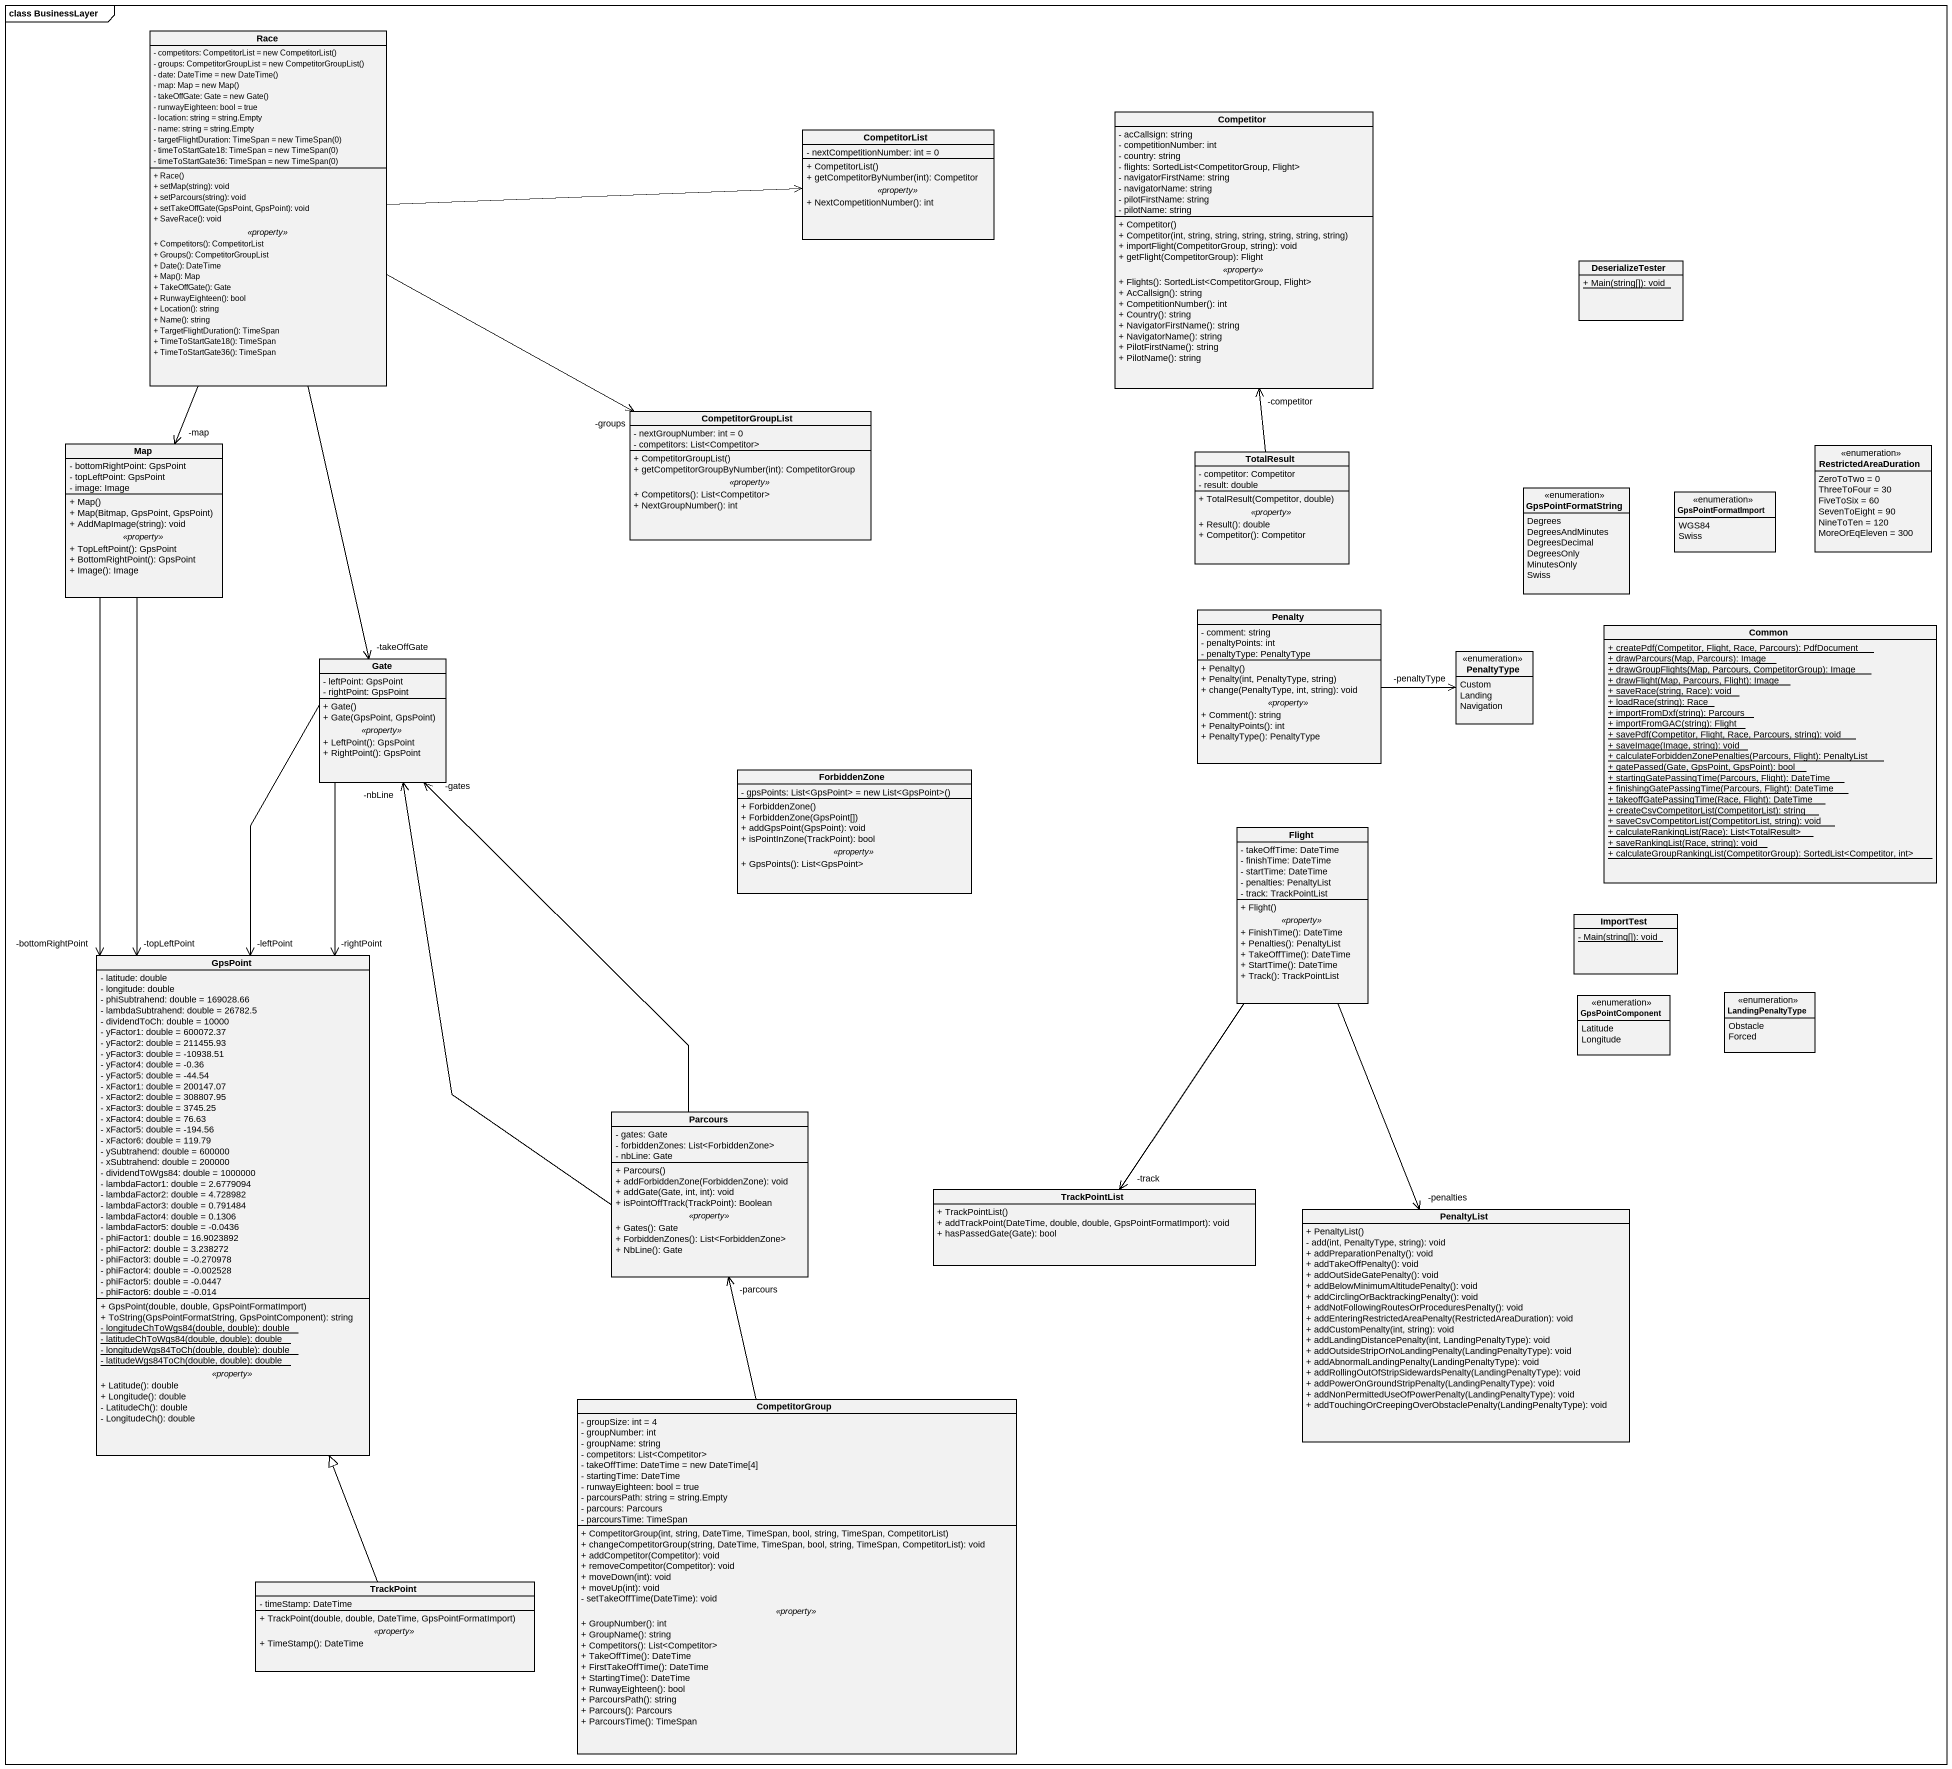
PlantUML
@startuml
mainframe class BusinessLayer
hide circle
hide empty members
skinparam classAttributeIconSize 0
class Race {
  {field} - competitors: CompetitorList = new CompetitorList()
  {field} - groups: CompetitorGroupList = new CompetitorGroupList()
  {field} - date: DateTime = new DateTime()
  {field} - map: Map = new Map()
  {field} - takeOffGate: Gate = new Gate()
  - runwayEighteen: bool = true
  - location: string = string.Empty
  - name: string = string.Empty
  {field} - targetFlightDuration: TimeSpan = new TimeSpan(0)
  {field} - timeToStartGate18: TimeSpan = new TimeSpan(0)
  {field} - timeToStartGate36: TimeSpan = new TimeSpan(0)
  --
  + Race()
  + setMap(string): void
  + setParcours(string): void
  + setTakeOffGate(GpsPoint, GpsPoint): void
  + SaveRace(): void
  .. <<property>> ..
  + Competitors(): CompetitorList
  + Groups(): CompetitorGroupList
  + Date(): DateTime
  + Map(): Map
  + TakeOffGate(): Gate
  + RunwayEighteen(): bool
  + Location(): string
  + Name(): string
  + TargetFlightDuration(): TimeSpan
  + TimeToStartGate18(): TimeSpan
  + TimeToStartGate36(): TimeSpan
}
class Competitor {
  - acCallsign: string
  - competitionNumber: int
  - country: string
  - flights: SortedList<CompetitorGroup, Flight>
  - navigatorFirstName: string
  - navigatorName: string
  - pilotFirstName: string
  - pilotName: string
  --
  + Competitor()
  + Competitor(int, string, string, string, string, string, string)
  + importFlight(CompetitorGroup, string): void
  + getFlight(CompetitorGroup): Flight
  .. <<property>> ..
  + Flights(): SortedList<CompetitorGroup, Flight>
  + AcCallsign(): string
  + CompetitionNumber(): int
  + Country(): string
  + NavigatorFirstName(): string
  + NavigatorName(): string
  + PilotFirstName(): string
  + PilotName(): string
}
class CompetitorList {
  - nextCompetitionNumber: int = 0
  --
  + CompetitorList()
  + getCompetitorByNumber(int): Competitor
  .. <<property>> ..
  + NextCompetitionNumber(): int
}
class DeserializeTester {
  {static} + Main(string[]): void
}
class CompetitorGroupList {
  - nextGroupNumber: int = 0
  - competitors: List<Competitor>
  --
  + CompetitorGroupList()
  + getCompetitorGroupByNumber(int): CompetitorGroup
  .. <<property>> ..
  + Competitors(): List<Competitor>
  + NextGroupNumber(): int
}
class "Map" as Map_ {
  - bottomRightPoint: GpsPoint
  - topLeftPoint: GpsPoint
  - image: Image
  --
  + Map()
  + Map(Bitmap, GpsPoint, GpsPoint)
  + AddMapImage(string): void
  .. <<property>> ..
  + TopLeftPoint(): GpsPoint
  + BottomRightPoint(): GpsPoint
  + Image(): Image
}
class TotalResult {
  - competitor: Competitor
  - result: double
  --
  + TotalResult(Competitor, double)
  .. <<property>> ..
  + Result(): double
  + Competitor(): Competitor
}
enum RestrictedAreaDuration {
  ZeroToTwo = 0
  ThreeToFour = 30
  FiveToSix = 60
  SevenToEight = 90
  NineToTen = 120
  MoreOrEqEleven = 300
}
enum GpsPointFormatString {
  Degrees
  DegreesAndMinutes
  DegreesDecimal
  DegreesOnly
  MinutesOnly
  Swiss
}
enum GpsPointFormatImport {
  WGS84
  Swiss
}
class Penalty {
  - comment: string
  - penaltyPoints: int
  - penaltyType: PenaltyType
  --
  + Penalty()
  + Penalty(int, PenaltyType, string)
  + change(PenaltyType, int, string): void
  .. <<property>> ..
  + Comment(): string
  + PenaltyPoints(): int
  + PenaltyType(): PenaltyType
}
enum PenaltyType {
  Custom
  Landing
  Navigation
}
class Common {
  {static} + createPdf(Competitor, Flight, Race, Parcours): PdfDocument
  {static} + drawParcours(Map, Parcours): Image
  {static} + drawGroupFlights(Map, Parcours, CompetitorGroup): Image
  {static} + drawFlight(Map, Parcours, Flight): Image
  {static} + saveRace(string, Race): void
  {static} + loadRace(string): Race
  {static} + importFromDxf(string): Parcours
  {static} + importFromGAC(string): Flight
  {static} + savePdf(Competitor, Flight, Race, Parcours, string): void
  {static} + saveImage(Image, string): void
  {static} + calculateForbiddenZonePenalties(Parcours, Flight): PenaltyList
  {static} + gatePassed(Gate, GpsPoint, GpsPoint): bool
  {static} + startingGatePassingTime(Parcours, Flight): DateTime
  {static} + finishingGatePassingTime(Parcours, Flight): DateTime
  {static} + takeoffGatePassingTime(Race, Flight): DateTime
  {static} + createCsvCompetitorList(CompetitorList): string
  {static} + saveCsvCompetitorList(CompetitorList, string): void
  {static} + calculateRankingList(Race): List<TotalResult>
  {static} + saveRankingList(Race, string): void
  {static} + calculateGroupRankingList(CompetitorGroup): SortedList<Competitor, int>
}
class Gate {
  - leftPoint: GpsPoint
  - rightPoint: GpsPoint
  --
  + Gate()
  + Gate(GpsPoint, GpsPoint)
  .. <<property>> ..
  + LeftPoint(): GpsPoint
  + RightPoint(): GpsPoint
}
class ForbiddenZone {
  {field} - gpsPoints: List<GpsPoint> = new List<GpsPoint>()
  --
  + ForbiddenZone()
  + ForbiddenZone(GpsPoint[])
  + addGpsPoint(GpsPoint): void
  + isPointInZone(TrackPoint): bool
  .. <<property>> ..
  + GpsPoints(): List<GpsPoint>
}
class Flight {
  - takeOffTime: DateTime
  - finishTime: DateTime
  - startTime: DateTime
  - penalties: PenaltyList
  - track: TrackPointList
  --
  + Flight()
  .. <<property>> ..
  + FinishTime(): DateTime
  + Penalties(): PenaltyList
  + TakeOffTime(): DateTime
  + StartTime(): DateTime
  + Track(): TrackPointList
}
class ImportTest {
  {static} - Main(string[]): void
}
class GpsPoint {
  - latitude: double
  - longitude: double
  - phiSubtrahend: double = 169028.66
  - lambdaSubtrahend: double = 26782.5
  - dividendToCh: double = 10000
  - yFactor1: double = 600072.37
  - yFactor2: double = 211455.93
  - yFactor3: double = -10938.51
  - yFactor4: double = -0.36
  - yFactor5: double = -44.54
  - xFactor1: double = 200147.07
  - xFactor2: double = 308807.95
  - xFactor3: double = 3745.25
  - xFactor4: double = 76.63
  - xFactor5: double = -194.56
  - xFactor6: double = 119.79
  - ySubtrahend: double = 600000
  - xSubtrahend: double = 200000
  - dividendToWgs84: double = 1000000
  - lambdaFactor1: double = 2.6779094
  - lambdaFactor2: double = 4.728982
  - lambdaFactor3: double = 0.791484
  - lambdaFactor4: double = 0.1306
  - lambdaFactor5: double = -0.0436
  - phiFactor1: double = 16.9023892
  - phiFactor2: double = 3.238272
  - phiFactor3: double = -0.270978
  - phiFactor4: double = -0.002528
  - phiFactor5: double = -0.0447
  - phiFactor6: double = -0.014
  --
  + GpsPoint(double, double, GpsPointFormatImport)
  + ToString(GpsPointFormatString, GpsPointComponent): string
  {static} - longitudeChToWgs84(double, double): double
  {static} - latitudeChToWgs84(double, double): double
  {static} - longitudeWgs84ToCh(double, double): double
  {static} - latitudeWgs84ToCh(double, double): double
  .. <<property>> ..
  + Latitude(): double
  + Longitude(): double
  - LatitudeCh(): double
  - LongitudeCh(): double
}
enum GpsPointComponent {
  Latitude
  Longitude
}
enum LandingPenaltyType {
  Obstacle
  Forced
}
class Parcours {
  - gates: Gate
  - forbiddenZones: List<ForbiddenZone>
  - nbLine: Gate
  --
  + Parcours()
  + addForbiddenZone(ForbiddenZone): void
  + addGate(Gate, int, int): void
  + isPointOffTrack(TrackPoint): Boolean
  .. <<property>> ..
  + Gates(): Gate
  + ForbiddenZones(): List<ForbiddenZone>
  + NbLine(): Gate
}
class TrackPointList {
  + TrackPointList()
  + addTrackPoint(DateTime, double, double, GpsPointFormatImport): void
  + hasPassedGate(Gate): bool
}
class PenaltyList {
  + PenaltyList()
  - add(int, PenaltyType, string): void
  + addPreparationPenalty(): void
  + addTakeOffPenalty(): void
  + addOutSideGatePenalty(): void
  + addBelowMinimumAltitudePenalty(): void
  + addCirclingOrBacktrackingPenalty(): void
  + addNotFollowingRoutesOrProceduresPenalty(): void
  + addEnteringRestrictedAreaPenalty(RestrictedAreaDuration): void
  + addCustomPenalty(int, string): void
  + addLandingDistancePenalty(int, LandingPenaltyType): void
  + addOutsideStripOrNoLandingPenalty(LandingPenaltyType): void
  + addAbnormalLandingPenalty(LandingPenaltyType): void
  + addRollingOutOfStripSidewardsPenalty(LandingPenaltyType): void
  + addPowerOnGroundStripPenalty(LandingPenaltyType): void
  + addNonPermittedUseOfPowerPenalty(LandingPenaltyType): void
  + addTouchingOrCreepingOverObstaclePenalty(LandingPenaltyType): void
}
class CompetitorGroup {
  - groupSize: int = 4
  - groupNumber: int
  - groupName: string
  - competitors: List<Competitor>
  - takeOffTime: DateTime = new DateTime[4]
  - startingTime: DateTime
  - runwayEighteen: bool = true
  - parcoursPath: string = string.Empty
  - parcours: Parcours
  - parcoursTime: TimeSpan
  --
  + CompetitorGroup(int, string, DateTime, TimeSpan, bool, string, TimeSpan, CompetitorList)
  + changeCompetitorGroup(string, DateTime, TimeSpan, bool, string, TimeSpan, CompetitorList): void
  + addCompetitor(Competitor): void
  + removeCompetitor(Competitor): void
  + moveDown(int): void
  + moveUp(int): void
  - setTakeOffTime(DateTime): void
  .. <<property>> ..
  + GroupNumber(): int
  + GroupName(): string
  + Competitors(): List<Competitor>
  + TakeOffTime(): DateTime
  + FirstTakeOffTime(): DateTime
  + StartingTime(): DateTime
  + RunwayEighteen(): bool
  + ParcoursPath(): string
  + Parcours(): Parcours
  + ParcoursTime(): TimeSpan
}
class TrackPoint {
  - timeStamp: DateTime
  --
  + TrackPoint(double, double, DateTime, GpsPointFormatImport)
  .. <<property>> ..
  + TimeStamp(): DateTime
}
Race -right-> CompetitorList
Race -right-> "-groups" CompetitorGroupList
Race --> "-map" Map_
Race --> "-takeOffGate" Gate
Map_ --> "-bottomRightPoint" GpsPoint
Map_ --> "-topLeftPoint" GpsPoint
TotalResult -up-> "-competitor" Competitor
Penalty -right-> "-penaltyType" PenaltyType
Gate --> "-leftPoint" GpsPoint
Gate --> "-rightPoint" GpsPoint
Flight --> "-track" TrackPointList
Flight --> "-penalties" PenaltyList
Parcours -up-> "-gates" Gate
Parcours -up-> "-nbLine" Gate
CompetitorGroup -up-> "-parcours" Parcours
TrackPoint -up-|> GpsPoint
@enduml
